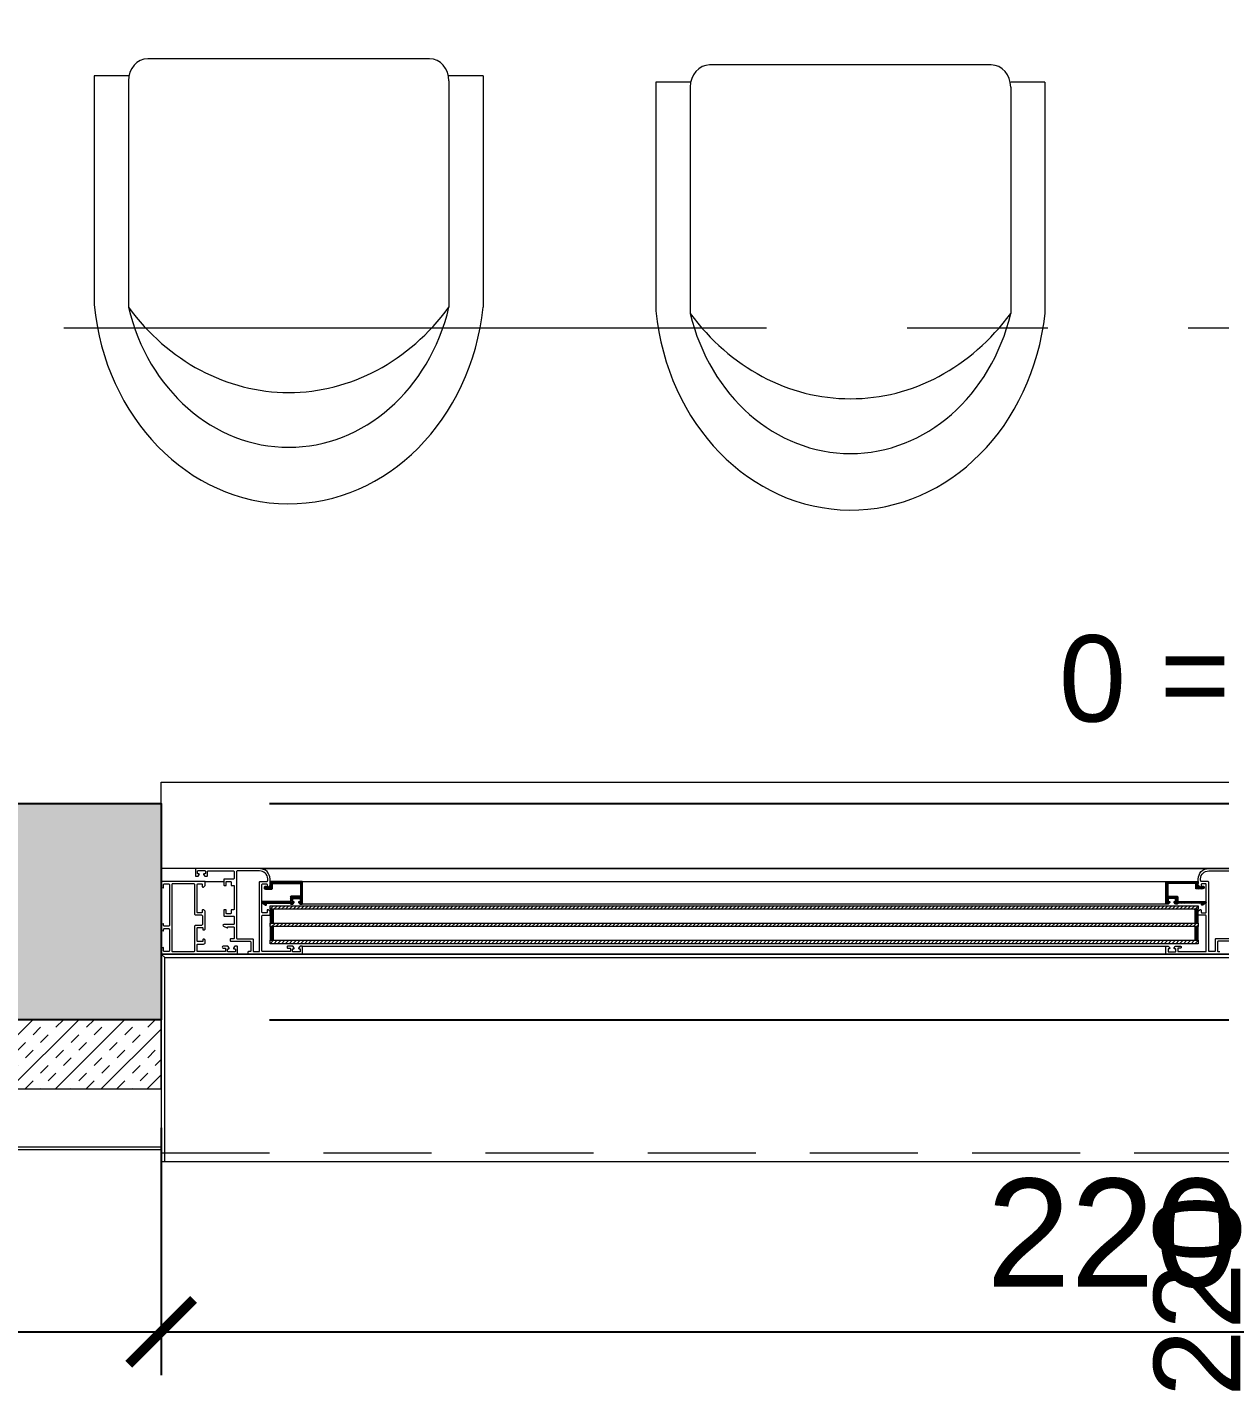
# Model space of a CAD drawing. Header units: centimetres. Extents: x 105417 to 110818, y -55119 to -48326.
# Drawn here: x 107918.9 to 108056.7, y -53546.1 to -53387.6 of the extents above; entities that cross this region are included whole.
import ezdxf

# ---------------------------------------------------------------- set-up
doc = ezdxf.new("R2010")
doc.units = ezdxf.units.CM
doc.header["$LTSCALE"] = 50
doc.header["$MEASUREMENT"] = 0
for name, pattern in [('AXES', [2, 1.25, -0.25, 0.25, -0.25]), ('CACHE', [0.375, 0.25, -0.125]), ('CONTINU', [0])]:
    doc.linetypes.add(name, pattern=pattern)
doc.layers.get('0').update_dxf_attribs({"color": 8})
for name, color, linetype in [('AXES', 10, 'AXES'), ('BETON COUPE', 3, 'CONTINU'), ('BETON TRAME', 252, 'Continuous'), ('COTE 50ème', 1, 'Continuous')]:
    doc.layers.add(name, color=color, linetype=linetype)
for name, color, linetype, lineweight in [('ISOLATION', 252, 'Continuous', 0), ('MACONNERIE COUPE', 7, 'Continuous', 30), ('mobilimi', 8, 'Continuous', 9), ('WD_Corner', 154, 'Continuous', 5), ('WINDOWS', 21, 'Continuous', 5)]:
    doc.layers.add(name, color=color, linetype=linetype, lineweight=lineweight)
doc.styles.add('GENERATED_STYLE_1', font='arial.ttf')
doc.styles.add('RS_TXT_50', font='arial.ttf', dxfattribs={"height": 12.5})
doc.dimstyles.new('RS_50CM_LINEAIRE', dxfattribs={"dimscale": 5, "dimtxt": 12.5, "dimasz": 1.5, "dimexe": 1, "dimexo": 2.5, "dimgap": 1, "dimtad": 1, "dimdec": 1, "dimrnd": 0.5, "dimdsep": 46, "dimtxsty": 'RS_TXT_50', "dimblk1": 'ARCHTICK', "dimblk2": 'ARCHTICK', "dimsah": 1, "dimcen": 2.5, "dimdle": 1, "dimclrt": 4, "dimadec": 0, "dimazin": 2, "dimtfac": 1, "dimtdec": 1, "dimtix": 1, "dimtmove": 2, "dimatfit": 3, "dimfxl": 1, "dimtolj": 1, "dimtzin": 0, "dimarcsym": 0})

# ---------------------------------------------------------------- blocks, each defined once
blk = doc.blocks.new('A$Ceb270309')
at = {"layer": 'AXES', "lineweight": 5, "ltscale": 1.3}
blk.add_line((3195, -2560), (-1985, -2560), dxfattribs=at)
blk = doc.blocks.new('1111')
at = {"layer": 'mobilimi'}
for p, q in [((7498090.66, 4737224.66), (7498067.1, 4737224.66)), ((7498090.66, 4737221.1), (7498090.66, 4737224.66)), ((7498090.15, 4737221.13), (7498066.85, 4737221.13)), ((7498092.44, 4737190.14), (7498092.44, 4737219.13)), ((7498090.15, 4737188.14), (7498066.85, 4737188.14)), ((7498090.66, 4737184.61), (7498090.66, 4737188.14)), ((7498090.66, 4737184.61), (7498066.85, 4737184.61))]:
    blk.add_line(p, q, dxfattribs=at)
for centre, major_axis, start_param, end_param in [((7498069.68, 4737204.62), (-23.08, 0), -1.458692, 1.447759), ((7498071.99, 4737204.63), (-19.57, 0), -1.304651, 1.304651), ((7498082.73, 4737204.63), (24.67, 0), 2.270248, 4.012938), ((7498090.15, 4737219.13), (-2.29, 0), 3.141593, 4.712389), ((7498090.15, 4737190.14), (2.29, 0), 4.712389, 6.283185)]:
    blk.add_ellipse(centre, major_axis=major_axis, ratio=0.87377, start_param=start_param, end_param=end_param, dxfattribs=at)
blk = doc.blocks.new('_ArchTick')
at = {"color": 0, "linetype": 'ByBlock', "const_width": 0.15}
blk.add_lwpolyline([(-0.5, -0.5), (0.5, 0.5)], dxfattribs=at)
blk = doc.blocks.new('*D1023')
at = {"layer": 'COTE 50ème', "color": 0, "lineweight": -2, "ltscale": 0.5, "transparency": 16777216}
for p, q in [((108080.11, -53967.36), (108080.11, -53497.36)), ((107946.85, -53502.36), (108085.11, -53502.36)), ((108072.66, -53962.36), (108085.11, -53962.36))]:
    blk.add_line(p, q, dxfattribs=at)
at = {"layer": 'Defpoints', "color": 0, "ltscale": 0.5, "transparency": 16777216}
for p in [(107934.35, -53502.36), (108080.11, -53502.36), (108060.16, -53962.36)]:
    blk.add_point(p, dxfattribs=at)
at = {"layer": 'COTE 50ème', "color": 0, "lineweight": -2, "ltscale": 0.5, "transparency": 16777216, "xscale": 7.5, "yscale": 7.5, "zscale": 7.5}
for p, rotation in [((108080.11, -53502.36), 90), ((108080.11, -53962.36), 270)]:
    blk.add_blockref('_ArchTick', p, dxfattribs=dict(at, rotation=rotation))
at = {"layer": 'COTE 50ème', "color": 4, "ltscale": 0.5, "transparency": 16777216, "insert": (108068.72, -53732.36), "char_height": 12.5, "attachment_point": 5, "rotation": 90, "style": 'RS_TXT_50'}
blk.add_mtext('\\A1;460', dxfattribs=at)
blk = doc.blocks.new('*D1024')
at = {"layer": 'COTE 50ème', "color": 0, "lineweight": -2, "ltscale": 0.5, "transparency": 16777216}
for p, q in [((108080.11, -53477.36), (108080.11, -53469.86)), ((107946.85, -53477.36), (108085.11, -53477.36)), ((108080.11, -53502.36), (108080.11, -53477.36)), ((107946.85, -53502.36), (108085.11, -53502.36)), ((108080.11, -53502.36), (108080.11, -53509.86))]:
    blk.add_line(p, q, dxfattribs=at)
at = {"layer": 'Defpoints', "color": 0, "ltscale": 0.5, "transparency": 16777216}
for p in [(107934.35, -53477.36), (108080.11, -53477.36), (107934.35, -53502.36)]:
    blk.add_point(p, dxfattribs=at)
at = {"layer": 'COTE 50ème', "color": 0, "lineweight": -2, "ltscale": 0.5, "transparency": 16777216, "xscale": 7.5, "yscale": 7.5, "zscale": 7.5}
for p, rotation in [((108080.11, -53477.36), 270), ((108080.11, -53502.36), 90)]:
    blk.add_blockref('_ArchTick', p, dxfattribs=dict(at, rotation=rotation))
at = {"layer": 'COTE 50ème', "color": 4, "ltscale": 0.5, "transparency": 16777216, "insert": (108068.72, -53489.86), "char_height": 12.5, "attachment_point": 5, "rotation": 90, "style": 'RS_TXT_50'}
blk.add_mtext('\\A1;25', dxfattribs=at)
blk = doc.blocks.new('*D1025')
at = {"layer": 'COTE 50ème', "color": 0, "lineweight": -2, "ltscale": 0.5, "transparency": 16777216}
for p, q in [((108080.11, -53482.36), (108080.11, -53142.36)), ((108059.35, -53147.36), (108085.11, -53147.36)), ((107946.85, -53477.36), (108085.11, -53477.36))]:
    blk.add_line(p, q, dxfattribs=at)
at = {"layer": 'Defpoints', "color": 0, "ltscale": 0.5, "transparency": 16777216}
for p in [(108046.85, -53147.36), (108080.11, -53147.36), (107934.35, -53477.36)]:
    blk.add_point(p, dxfattribs=at)
at = {"layer": 'COTE 50ème', "color": 0, "lineweight": -2, "ltscale": 0.5, "transparency": 16777216, "xscale": 7.5, "yscale": 7.5, "zscale": 7.5}
for p, rotation in [((108080.11, -53147.36), 90), ((108080.11, -53477.36), 270)]:
    blk.add_blockref('_ArchTick', p, dxfattribs=dict(at, rotation=rotation))
at = {"layer": 'COTE 50ème', "color": 4, "ltscale": 0.5, "transparency": 16777216, "insert": (108068.72, -53312.36), "char_height": 12.5, "attachment_point": 5, "rotation": 90, "style": 'RS_TXT_50'}
blk.add_mtext('\\A1;330', dxfattribs=at)
blk = doc.blocks.new('*D1180')
at = {"layer": 'COTE 50ème', "color": 0, "lineweight": -2, "ltscale": 0.5, "transparency": 16777216}
for p, q in [((107253.08, -52052.36), (107253.08, -54127.36)), ((107431.85, -52057.36), (107248.08, -52057.36)), ((108207.94, -54122.36), (107248.08, -54122.36))]:
    blk.add_line(p, q, dxfattribs=at)
at = {"layer": 'Defpoints', "color": 0, "ltscale": 0.5, "transparency": 16777216}
for p in [(107444.35, -52057.36), (107253.08, -54122.36), (108220.44, -54122.36)]:
    blk.add_point(p, dxfattribs=at)
at = {"layer": 'COTE 50ème', "color": 0, "lineweight": -2, "ltscale": 0.5, "transparency": 16777216, "xscale": 7.5, "yscale": 7.5, "zscale": 7.5}
for p, rotation in [((107253.08, -52057.36), 90), ((107253.08, -54122.36), 270)]:
    blk.add_blockref('_ArchTick', p, dxfattribs=dict(at, rotation=rotation))
at = {"layer": 'COTE 50ème', "color": 4, "ltscale": 0.5, "transparency": 16777216, "insert": (107241.69, -53089.86), "char_height": 12.5, "attachment_point": 5, "rotation": 90, "style": 'RS_TXT_50'}
blk.add_mtext('\\A1;2065', dxfattribs=at)
blk = doc.blocks.new('*D1253')
at = {"layer": 'COTE 50ème', "color": 0, "lineweight": -2, "ltscale": 0.5, "transparency": 16777216}
for p, q in [((107859.35, -53514.86), (107859.35, -53543.46)), ((107934.35, -53514.86), (107934.35, -53543.46)), ((107854.35, -53538.46), (107939.35, -53538.46))]:
    blk.add_line(p, q, dxfattribs=at)
at = {"layer": 'Defpoints', "color": 0, "ltscale": 0.5, "transparency": 16777216}
for p in [(107859.35, -53502.36), (107934.35, -53502.36), (107934.35, -53538.46)]:
    blk.add_point(p, dxfattribs=at)
at = {"layer": 'COTE 50ème', "color": 0, "lineweight": -2, "ltscale": 0.5, "transparency": 16777216, "xscale": 7.5, "yscale": 7.5, "zscale": 7.5, "rotation": 180}
blk.add_blockref('_ArchTick', (107859.35, -53538.46), dxfattribs=at)
at = {"layer": 'COTE 50ème', "color": 0, "lineweight": -2, "ltscale": 0.5, "transparency": 16777216, "xscale": 7.5, "yscale": 7.5, "zscale": 7.5}
blk.add_blockref('_ArchTick', (107934.35, -53538.46), dxfattribs=at)
at = {"layer": 'COTE 50ème', "color": 4, "ltscale": 0.5, "transparency": 16777216, "insert": (107896.85, -53527.1), "char_height": 12.5, "attachment_point": 5, "style": 'RS_TXT_50'}
blk.add_mtext('\\A1;75', dxfattribs=at)
blk = doc.blocks.new('*D1254')
at = {"layer": 'COTE 50ème', "color": 0, "lineweight": -2, "ltscale": 0.5, "transparency": 16777216}
for p, q in [((108154.35, -53509.32), (108154.35, -53543.46)), ((107934.35, -53514.86), (107934.35, -53543.46)), ((107929.35, -53538.46), (108159.35, -53538.46))]:
    blk.add_line(p, q, dxfattribs=at)
at = {"layer": 'Defpoints', "color": 0, "ltscale": 0.5, "transparency": 16777216}
for p in [(108154.35, -53496.82), (107934.35, -53502.36), (108154.35, -53538.46)]:
    blk.add_point(p, dxfattribs=at)
at = {"layer": 'COTE 50ème', "color": 0, "lineweight": -2, "ltscale": 0.5, "transparency": 16777216, "xscale": 7.5, "yscale": 7.5, "zscale": 7.5, "rotation": 180}
blk.add_blockref('_ArchTick', (107934.35, -53538.46), dxfattribs=at)
at = {"layer": 'COTE 50ème', "color": 0, "lineweight": -2, "ltscale": 0.5, "transparency": 16777216, "xscale": 7.5, "yscale": 7.5, "zscale": 7.5}
blk.add_blockref('_ArchTick', (108154.35, -53538.46), dxfattribs=at)
at = {"layer": 'COTE 50ème', "color": 4, "ltscale": 0.5, "transparency": 16777216, "insert": (108044.35, -53527.08), "char_height": 12.5, "attachment_point": 5, "style": 'RS_TXT_50'}
blk.add_mtext('\\A1;220', dxfattribs=at)
blk = doc.blocks.new('*D1471')
at = {"layer": 'COTE 50ème', "color": 0, "lineweight": -2, "ltscale": 0.5, "transparency": 16777216}
for p, q in [((107884.35, -53397.36), (107884.35, -53345.36)), ((108214.35, -53439.04), (108214.35, -53345.36)), ((107879.35, -53350.36), (108219.35, -53350.36))]:
    blk.add_line(p, q, dxfattribs=at)
at = {"layer": 'Defpoints', "color": 0, "ltscale": 0.5, "transparency": 16777216}
for p in [(108214.35, -53350.36), (107884.35, -53409.86), (108214.35, -53451.54)]:
    blk.add_point(p, dxfattribs=at)
at = {"layer": 'COTE 50ème', "color": 0, "lineweight": -2, "ltscale": 0.5, "transparency": 16777216, "xscale": 7.5, "yscale": 7.5, "zscale": 7.5, "rotation": 180}
blk.add_blockref('_ArchTick', (107884.35, -53350.36), dxfattribs=at)
at = {"layer": 'COTE 50ème', "color": 0, "lineweight": -2, "ltscale": 0.5, "transparency": 16777216, "xscale": 7.5, "yscale": 7.5, "zscale": 7.5}
blk.add_blockref('_ArchTick', (108214.35, -53350.36), dxfattribs=at)
at = {"layer": 'COTE 50ème', "color": 4, "ltscale": 0.5, "transparency": 16777216, "insert": (108049.35, -53338.97), "char_height": 12.5, "attachment_point": 5, "style": 'RS_TXT_50'}
blk.add_mtext('\\A1;330', dxfattribs=at)

msp = doc.modelspace()

# ---------------------------------------------------------------- hatches: boundary and pattern name
at = {"layer": 'BETON TRAME', "transparency": 33554559}
h = msp.add_hatch(color=256, dxfattribs=at)
h.dxf.hatch_style = 1
h.paths.add_polyline_path([(108774.35, -52797.36), (108809.35, -52797.36), (108809.35, -53338.05), (108774.35, -53338.05), (108774.35, -53272.36), (108314.35, -53272.36), (108314.35, -53338.05), (108279.35, -53338.05), (108279.35, -52797.36), (108314.35, -52797.36), (108314.35, -53232.36), (108524.35, -53232.36), (108524.35, -52902.36), (108564.35, -52902.36), (108564.35, -53232.36), (108774.35, -53232.36)])
h.paths.add_polyline_path([(109644.35, -52847.36), (109644.35, -52797.36), (109509.35, -52797.36), (109509.35, -52847.36)])
h.paths.add_polyline_path([(107579.35, -52847.36), (107579.35, -52797.36), (107444.35, -52797.36), (107444.35, -52847.36)])
h.paths.add_polyline_path([(107579.35, -52107.36), (107579.35, -52057.36), (107444.35, -52057.36), (107444.35, -52107.36)])
h.paths.add_polyline_path([(109509.35, -52057.36), (109509.35, -52107.36), (109644.35, -52107.36), (109644.35, -52057.36)])
h.paths.add_polyline_path([(108814.35, -52107.36), (108814.35, -52057.36), (108704.35, -52057.36), (108704.35, -52107.36)])
h.paths.add_polyline_path([(108384.35, -52107.36), (108384.35, -52057.36), (108274.35, -52057.36), (108274.35, -52107.36)])
h.paths.add_polyline_path([(108409.35, -52057.36), (108384.35, -52057.36), (108384.35, -52562.36), (108409.35, -52562.36)])
h.paths.add_polyline_path([(108704.35, -52057.36), (108679.35, -52057.36), (108679.35, -52562.36), (108704.35, -52562.36)])
h.paths.add_polyline_path([(108214.35, -53762.36), (108239.35, -53762.36), (108239.35, -53702.36), (108214.35, -53702.36)])
h.paths.add_polyline_path([(108874.35, -53762.36), (108849.35, -53762.36), (108849.35, -53702.36), (108874.35, -53702.36)])
h.paths.add_polyline_path([(107754.35, -53397.36), (107884.35, -53397.36), (107884.35, -53422.36), (107754.35, -53422.36)])
h.paths.add_polyline_path([(107444.35, -53422.36), (107574.35, -53422.36), (107574.35, -53397.36), (107444.35, -53397.36)])
h.paths.add_polyline_path([(107859.35, -53477.36), (107934.35, -53477.36), (107934.35, -53502.36), (107859.35, -53502.36)])
h.paths.add_polyline_path([(109234.24, -53477.36), (109154.35, -53477.36), (109154.35, -53502.36), (109234.24, -53502.36)])
h.paths.add_polyline_path([(109334.24, -53397.36), (109209.24, -53397.36), (109209.24, -53422.36), (109334.24, -53422.36)])
h.paths.add_polyline_path([(109644.35, -53422.36), (109514.24, -53422.36), (109514.24, -53397.36), (109644.35, -53397.36)])
h.paths.add_polyline_path([(108556.85, -53762.36), (108556.85, -53702.36), (108531.85, -53702.36), (108531.85, -53762.36)])
at = {"layer": 'ISOLATION', "transparency": 33554687}
h = msp.add_hatch(dxfattribs=at)
h.set_pattern_fill('INSUL', color=256, scale=10, angle=45)
h.paths.add_polyline_path([(107934.35, -53510.36), (107934.35, -53502.36), (107859.35, -53502.36), (107859.35, -53422.36), (107754.35, -53422.36), (107754.35, -53430.36), (107851.35, -53430.36), (107851.35, -53510.36)])
at = {"layer": 'WINDOWS', "transparency": 33554559}
h = msp.add_hatch(dxfattribs=at)
h.set_pattern_fill('ANSI31', color=256, angle=540)
h.set_pattern_definition([(225, (151836.82447, -100193.57516), (0.08838834765, -0.08838834765), [])])
h.paths.add_polyline_path([(107947.31, -53486.58, 0.414214), (107947.22, -53486.68), (107947.22, -53487.14, -0.414214), (107947.12, -53487.24), (107946.39, -53487.24, -1.835735), (107946.53, -53487.01), (107946.99, -53487.01), (107946.99, -53486.6), (107946.94, -53486.36), (107950.61, -53486.36, -0.414214), (107950.67, -53486.42), (107950.67, -53488.92, -0.414214), (107950.61, -53488.98), (107950.41, -53488.98, -0.250765), (107950.36, -53488.95), (107950.23, -53488.79, -0.599022), (107950.28, -53488.7), (107950.41, -53488.7), (107950.41, -53488.33), (107949.55, -53488.33), (107949.55, -53488.7), (107949.68, -53488.7, -0.649779), (107949.72, -53488.79), (107949.59, -53488.96, -0.212283), (107949.55, -53488.98), (107949.34, -53488.98, -0.414214), (107949.29, -53488.92), (107949.29, -53488.89), (107946.54, -53488.89), (107946.54, -53489.02, -0.603122), (107946.4, -53489.09), (107946.04, -53488.85, -0.737396), (107946.1, -53488.68), (107949.29, -53488.68), (107949.29, -53488.18, -0.414214), (107949.38, -53488.08), (107950.45, -53488.08), (107950.45, -53486.68, 0.414214), (107950.35, -53486.58)])
h = msp.add_hatch(dxfattribs=at)
h.set_pattern_fill('ANSI31', color=256, angle=540)
h.set_pattern_definition([(225, (151786.88003, -100193.57086), (0.08838834765, -0.08838834765), [])])
h.paths.add_polyline_path([(108054.2, -53486.36), (108054.25, -53486.36), (108054.25, -53486.6), (108054.2, -53486.6), (108054.2, -53486.95, 0.414214), (108054.25, -53487.01), (108054.62, -53487.01, 0.247394), (108054.67, -53486.98, -1.657435), (108054.8, -53487.23), (108054.06, -53487.23, -0.414214), (108053.97, -53487.14), (108053.97, -53486.67, 0.414214), (108053.88, -53486.58), (108050.84, -53486.58, 0.414214), (108050.74, -53486.67), (108050.74, -53488.02, 0.414214), (108050.8, -53488.08), (108051.81, -53488.08, -0.414214), (108051.9, -53488.17), (108051.9, -53488.62, 0.414214), (108051.96, -53488.68), (108055.09, -53488.68, -0.737396), (108055.14, -53488.85), (108054.79, -53489.09, -0.603122), (108054.64, -53489.01), (108054.64, -53488.94, 0.414214), (108054.59, -53488.88), (108051.9, -53488.88), (108051.9, -53488.92, -0.414214), (108051.84, -53488.97), (108051.64, -53488.97, -0.250765), (108051.59, -53488.95), (108051.46, -53488.78, -0.599022), (108051.51, -53488.69), (108051.58, -53488.69, 0.414214), (108051.64, -53488.64), (108051.64, -53488.38, 0.414214), (108051.58, -53488.32), (108050.84, -53488.32, 0.414214), (108050.78, -53488.38), (108050.78, -53488.64, 0.414214), (108050.84, -53488.69), (108050.91, -53488.69, -0.599022), (108050.96, -53488.78), (108050.83, -53488.95, -0.250765), (108050.78, -53488.97), (108050.57, -53488.97, -0.414214), (108050.52, -53488.92), (108050.52, -53486.41, -0.414214), (108050.57, -53486.36)])
at = {"layer": 'WINDOWS'}
h = msp.add_hatch(dxfattribs=at)
h.set_pattern_fill('ANSI31', color=140, scale=2.5, angle=540)
h.set_pattern_definition([(225, (151786.88003, -100193.77516), (0.2209708691, -0.2209708691), [])])
h.paths.add_polyline_path([(108054.26, -53493.57), (107946.93, -53493.57), (107946.93, -53493.17), (108054.26, -53493.17)])
h.paths.add_polyline_path([(108054.26, -53491.57), (107946.93, -53491.57), (107946.93, -53491.17), (108054.26, -53491.17)])
h.paths.add_polyline_path([(108054.26, -53489.57), (107946.94, -53489.57), (107946.94, -53489.17), (108054.26, -53489.17)])
at = {"layer": 'WINDOWS', "transparency": 33554559}
h = msp.add_hatch(dxfattribs=at)
h.set_pattern_fill('ANSI31', color=140, angle=540)
h.set_pattern_definition([(225, (151803.88003, -100193.77086), (0.08838834765, -0.08838834765), [])])
h.paths.add_polyline_path([(107946.93, -53491.57), (107946.93, -53493.17), (107947.33, -53493.17), (107947.33, -53491.57)])
h.paths.add_polyline_path([(107946.93, -53489.57), (107946.93, -53491.17), (107947.33, -53491.17), (107947.33, -53489.57)])
h.paths.add_polyline_path([(108053.86, -53491.57), (108053.86, -53493.17), (108054.26, -53493.17), (108054.26, -53491.57)])
h.paths.add_polyline_path([(108053.86, -53489.57), (108053.86, -53491.17), (108054.26, -53491.17), (108054.26, -53489.57)])

# ---------------------------------------------------------------- linework, layer by layer
at = {"layer": 'BETON COUPE'}
msp.add_lwpolyline([(107859.35, -53477.36), (107934.35, -53477.36), (107934.35, -53502.36), (107859.35, -53502.36)], close=True, dxfattribs=at)
at = {"layer": 'ISOLATION', "ltscale": 0.5}
msp.add_lwpolyline([(107934.35, -53510.36), (107934.35, -53502.36), (107859.35, -53502.36), (107859.35, -53422.36), (107754.35, -53422.36), (107754.35, -53430.36), (107851.35, -53430.36), (107851.35, -53510.36)], close=True, dxfattribs=at)
at = {"layer": 'WD_Corner', "lineweight": 5, "ltscale": 0.5}
for points in [[(107754.35, -53437.06), (107844.65, -53437.06), (107844.65, -53517.06), (107934.35, -53517.06)], [(107754.35, -53437.36), (107844.35, -53437.36), (107844.35, -53517.36), (107934.35, -53517.36)]]:
    msp.add_lwpolyline(points, dxfattribs=at)
at = {"layer": 'WINDOWS'}
for p, q in [((107945.83, -53484.87), (108055.43, -53484.86)), ((107939.35, -53486.36), (107941.61, -53486.36)), ((107950.61, -53486.36), (108050.57, -53486.36)), ((108050.57, -53488.97), (107950.61, -53488.98)), ((107943.08, -53494.76), (107944.46, -53494.76)), ((107950.61, -53493.86), (108050.58, -53493.86)), ((107950.63, -53494.76), (108050.58, -53494.76))]:
    msp.add_line(p, q, dxfattribs=at)
at = {"layer": 'WINDOWS', "color": 165, "linetype": 'CACHE'}
msp.add_line((107934.35, -53517.76), (108154.35, -53517.76), dxfattribs=at)
at = {"layer": 'WINDOWS', "color": 165}
for points in [[(108154.35, -53484.86), (107934.35, -53484.86), (107934.35, -53474.86), (108154.35, -53474.86)], [(108154.35, -53494.76), (107934.35, -53494.76), (107934.35, -53518.76), (108154.35, -53518.76)], [(107934.75, -53495.16), (108153.95, -53495.16), (108154.35, -53494.76), (107934.35, -53494.76)], [(107934.35, -53494.76), (107934.35, -53518.76), (107934.75, -53518.76), (107934.75, -53495.16)]]:
    msp.add_lwpolyline(points, close=True, dxfattribs=at)
at = {"layer": 'WINDOWS'}
for points in [[(107934.35, -53494.76), (108154.35, -53494.76), (108154.35, -53484.86), (107934.35, -53484.86)], [(107935.62, -53486.64), (107935.57, -53486.7), (107935.57, -53494.42), (107935.62, -53494.48), (107938.16, -53494.48), (107938.22, -53494.42), (107938.22, -53491.49), (107938.31, -53491.4), (107939.06, -53491.4), (107939.15, -53491.31), (107939.15, -53490.37), (107939.06, -53490.28), (107938.31, -53490.28), (107938.22, -53490.19), (107938.22, -53486.7), (107938.16, -53486.64)]]:
    msp.add_lwpolyline(points, close=True, dxfattribs=at)
for points in [[(107938.37, -53484.87, 0.414214), (107938.31, -53484.92), (107938.31, -53485.71, 0.414214), (107938.37, -53485.76), (107938.57, -53485.76, 0.250765), (107938.62, -53485.74), (107938.75, -53485.57, 0.599022), (107938.7, -53485.48), (107938.61, -53485.48, -0.414214), (107938.55, -53485.43), (107938.55, -53485.17, -0.414214), (107938.61, -53485.11), (107939.39, -53485.11, -0.414214), (107939.45, -53485.17), (107939.45, -53485.43, -0.414214), (107939.39, -53485.48), (107939.3, -53485.48, 0.599022), (107939.25, -53485.57), (107939.39, -53485.74, 0.250765), (107939.43, -53485.76), (107939.64, -53485.76, 0.414214), (107939.69, -53485.71), (107939.69, -53485.2, -0.414214), (107939.75, -53485.15), (107942.7, -53485.15, -0.414214), (107942.79, -53485.24), (107942.79, -53485.99, -0.414214), (107942.7, -53486.08), (107941.67, -53486.08, 0.414214), (107941.58, -53486.17), (107941.58, -53486.73, 0.414214), (107941.67, -53486.83), (107941.8, -53486.83, 0.414214), (107941.86, -53486.77), (107941.86, -53486.42, -0.414214), (107941.91, -53486.36), (107942.36, -53486.36, -0.414214), (107942.42, -53486.42), (107942.42, -53486.77, 0.414214), (107942.47, -53486.83), (107942.74, -53486.83, -0.414214), (107942.79, -53486.88), (107942.79, -53489.57, -0.414214), (107942.74, -53489.63), (107942.47, -53489.63, 0.414214), (107942.42, -53489.68), (107942.42, -53490.04, -0.414214), (107942.36, -53490.09), (107941.91, -53490.09, -0.414214), (107941.86, -53490.04), (107941.86, -53489.68, 0.414214), (107941.8, -53489.63), (107941.67, -53489.63, 0.414214), (107941.58, -53489.72), (107941.58, -53490.28, 0.414214), (107941.67, -53490.37), (107942.7, -53490.37, -0.414214), (107942.79, -53490.47), (107942.79, -53491.25, -0.414214), (107942.7, -53491.34), (107941.58, -53491.34, 0.809546), (107941.54, -53491.52), (107941.97, -53491.71, 0.543142), (107942.05, -53491.66, -0.414214), (107942.1, -53491.61), (107942.7, -53491.61, -0.414214), (107942.79, -53491.7), (107942.79, -53492.93, -0.414214), (107942.74, -53492.99), (107942.38, -53492.99, 0.414214), (107942.33, -53493.04), (107942.33, -53493.21, 0.414214), (107942.38, -53493.27), (107944.6, -53493.27, -0.414214), (107944.7, -53493.36), (107944.7, -53494.42, -0.414214), (107944.64, -53494.48), (107944.43, -53494.48, 0.414214), (107944.38, -53494.54), (107944.38, -53494.7, 0.414214), (107944.43, -53494.76), (107950.61, -53494.76, 0.414214), (107950.67, -53494.7), (107950.67, -53493.92, 0.414214), (107950.61, -53493.86), (107950.41, -53493.86, 0.250765), (107950.36, -53493.89), (107950.23, -53494.06, 0.599022), (107950.28, -53494.14), (107950.37, -53494.14, -0.414214), (107950.43, -53494.2), (107950.43, -53494.46, -0.414214), (107950.37, -53494.52), (107949.59, -53494.52, -0.414214), (107949.53, -53494.46), (107949.53, -53494.2, -0.414214), (107949.59, -53494.14), (107949.68, -53494.14, 0.599022), (107949.73, -53494.06), (107949.6, -53493.89, 0.250765), (107949.55, -53493.86), (107948.97, -53493.86, 0.414214), (107948.91, -53493.92), (107948.91, -53494.01, 0.414214), (107948.97, -53494.07), (107949.23, -53494.07, -0.414214), (107949.29, -53494.13), (107949.29, -53494.42, -0.414214), (107949.23, -53494.48), (107946.06, -53494.48, -0.414214), (107946, -53494.42), (107946, -53490.34, -0.414214), (107946.06, -53490.28), (107946.88, -53490.28, 0.414214), (107946.94, -53490.22), (107946.94, -53489.84, 0.198912), (107946.92, -53489.8), (107946.77, -53489.64, 0.198912), (107946.73, -53489.63), (107946.66, -53489.63, 0.414214), (107946.6, -53489.68), (107946.6, -53489.91, -0.414214), (107946.51, -53490), (107946.1, -53490, -0.414214), (107946, -53489.91), (107946, -53486.73, -0.414214), (107946.1, -53486.64), (107946.51, -53486.64, -0.414214), (107946.6, -53486.73), (107946.6, -53486.96, 0.414214), (107946.66, -53487.01), (107946.73, -53487.01, 0.198912), (107946.77, -53487), (107946.92, -53486.84, 0.198912), (107946.94, -53486.8), (107946.94, -53486.08, 0.414214), (107945.72, -53484.87)], [(107946.56, -53486.36, 0.414214), (107946.66, -53486.27), (107946.66, -53486.04), (107946.66, -53486.04, 0.414214), (107945.72, -53485.15), (107943.13, -53485.15, 0.414214), (107943.07, -53485.2), (107943.07, -53492.93, 0.414214), (107943.13, -53492.99), (107944.88, -53492.99, -0.414214), (107944.98, -53493.08), (107944.98, -53494.39, 0.414214), (107945.07, -53494.48), (107945.63, -53494.48, 0.414214), (107945.72, -53494.39), (107945.72, -53486.45, -0.414214), (107945.82, -53486.36)], [(108054.63, -53486.36, -0.414214), (108054.54, -53486.26), (108054.54, -53486.04), (108054.54, -53486.04, -0.414214), (108055.47, -53485.14), (108058.06, -53485.14, -0.414214), (108058.12, -53485.2), (108058.12, -53492.93, -0.414214), (108058.06, -53492.98), (108056.31, -53492.98, 0.414214), (108056.22, -53493.08), (108056.22, -53494.38, -0.414214), (108056.12, -53494.48), (108055.56, -53494.48, -0.414214), (108055.47, -53494.38), (108055.47, -53486.45, 0.414214), (108055.38, -53486.36)], [(107939.35, -53491.94), (107939.42, -53491.88, 0.198912), (107939.43, -53491.84), (107939.43, -53489.84, 0.198912), (107939.42, -53489.8), (107939.26, -53489.64, 0.198912), (107939.22, -53489.63), (107939.15, -53489.63, 0.414214), (107939.1, -53489.68), (107939.1, -53489.87, -0.340481), (107939, -53490), (107938.59, -53490, -0.414214), (107938.5, -53489.91), (107938.5, -53486.73, -0.414214), (107938.59, -53486.64), (107939, -53486.64, -0.414214), (107939.1, -53486.73), (107939.1, -53486.96, 0.414214), (107939.15, -53487.01), (107939.22, -53487.01, 0.198912), (107939.26, -53487), (107939.42, -53486.84, 0.198912), (107939.43, -53486.8), (107939.43, -53486.42, 0.414214), (107939.38, -53486.36), (107934.41, -53486.36, 0.414214), (107934.35, -53486.42), (107934.35, -53486.99, 0.322823), (107934.39, -53487.05), (107934.56, -53487.1, 0.511918), (107934.63, -53487.05), (107934.63, -53486.73, -0.414214), (107934.73, -53486.64), (107935.19, -53486.64, -0.414214), (107935.29, -53486.73), (107935.29, -53491.44, -0.414214), (107935.19, -53491.53), (107934.73, -53491.53, -0.414214), (107934.63, -53491.44), (107934.63, -53491.31, 0.511918), (107934.56, -53491.25), (107934.39, -53491.31, 0.322823), (107934.35, -53491.36), (107934.35, -53491.98, 0.322823), (107934.39, -53492.03), (107934.56, -53492.09, 0.511918), (107934.63, -53492.03), (107934.63, -53491.9, -0.414214), (107934.73, -53491.81), (107935.19, -53491.81, -0.414214), (107935.29, -53491.9), (107935.29, -53494.39, -0.414214), (107935.19, -53494.48), (107934.73, -53494.48, -0.414214), (107934.63, -53494.39), (107934.63, -53494.07, 0.511918), (107934.56, -53494.02), (107934.39, -53494.07, 0.322823), (107934.35, -53494.13), (107934.35, -53494.7, 0.414214), (107934.41, -53494.76), (107943.11, -53494.76, 0.414214), (107943.17, -53494.7), (107943.17, -53493.92, 0.414214), (107943.11, -53493.86), (107942.87, -53493.86, 0.250765), (107942.82, -53493.89), (107942.71, -53494.06, 0.599022), (107942.75, -53494.14), (107942.87, -53494.14, -0.414214), (107942.92, -53494.2), (107942.92, -53494.46, -0.414214), (107942.87, -53494.52), (107942.08, -53494.52, -0.414214), (107942.03, -53494.46), (107942.03, -53494.2, -0.414214), (107942.08, -53494.14), (107942.16, -53494.14, 0.599022), (107942.2, -53494.06), (107942.09, -53493.89, 0.250765), (107942.05, -53493.86), (107941.51, -53493.86, 1), (107941.51, -53494.07), (107941.73, -53494.07, -0.414214), (107941.78, -53494.13), (107941.78, -53494.42, -0.414214), (107941.73, -53494.48), (107938.55, -53494.48, -0.414214), (107938.5, -53494.42), (107938.5, -53493.7, -0.414214), (107938.59, -53493.6), (107939.25, -53493.6, 0.414214), (107939.43, -53493.42), (107939.43, -53493.16, 0.198912), (107939.42, -53493.12), (107939.35, -53493.06, 0.198912), (107939.32, -53493.04), (107939.21, -53493.04, 0.414214), (107939.15, -53493.1), (107939.15, -53493.27, -0.414214), (107939.1, -53493.32), (107938.59, -53493.32, -0.414214), (107938.5, -53493.23), (107938.5, -53491.77, -0.414214), (107938.59, -53491.68), (107939.1, -53491.68, -0.414214), (107939.15, -53491.74), (107939.15, -53491.9, 0.414214), (107939.21, -53491.96), (107939.32, -53491.96, 0.198912)], [(107946.99, -53486.6), (107946.99, -53486.96, -0.414214), (107946.94, -53487.01), (107946.56, -53487.01, -0.247394), (107946.52, -53486.99, 1.657435), (107946.39, -53487.24), (107947.12, -53487.24, 0.414214), (107947.22, -53487.14), (107947.22, -53486.68, -0.414214), (107947.31, -53486.58), (107950.35, -53486.58, -0.414214), (107950.45, -53486.68), (107950.45, -53488.03, -0.414214), (107950.39, -53488.08), (107949.38, -53488.08, 0.414214), (107949.29, -53488.18), (107949.29, -53488.62, -0.414214), (107949.23, -53488.68), (107946.1, -53488.68, 0.737396), (107946.04, -53488.85), (107946.4, -53489.09, 0.603122), (107946.54, -53489.02), (107946.54, -53488.94, -0.414214), (107946.6, -53488.89), (107949.29, -53488.89), (107949.29, -53488.92, 0.414214), (107949.34, -53488.98), (107949.55, -53488.98, 0.250765), (107949.6, -53488.95), (107949.73, -53488.79, 0.599022), (107949.68, -53488.7), (107949.61, -53488.7, -0.414214), (107949.55, -53488.64), (107949.55, -53488.38, -0.414214), (107949.61, -53488.33), (107950.35, -53488.33, -0.414214), (107950.41, -53488.38), (107950.41, -53488.64, -0.414214), (107950.35, -53488.7), (107950.28, -53488.7, 0.599022), (107950.23, -53488.79), (107950.36, -53488.95, 0.250765), (107950.41, -53488.98), (107950.61, -53488.98, 0.414214), (107950.67, -53488.92), (107950.67, -53486.42, 0.414214), (107950.61, -53486.36), (107946.99, -53486.36), (107946.94, -53486.36), (107946.94, -53486.6)], [(108054.2, -53486.6), (108054.2, -53486.95, 0.414214), (108054.25, -53487.01), (108054.62, -53487.01, 0.247394), (108054.67, -53486.98, -1.657435), (108054.8, -53487.23), (108054.06, -53487.23, -0.414214), (108053.97, -53487.14), (108053.97, -53486.67, 0.414214), (108053.88, -53486.58), (108050.84, -53486.58, 0.414214), (108050.74, -53486.67), (108050.74, -53488.02, 0.414214), (108050.8, -53488.08), (108051.81, -53488.08, -0.414214), (108051.9, -53488.17), (108051.9, -53488.62, 0.414214), (108051.96, -53488.68), (108055.09, -53488.68, -0.737396), (108055.14, -53488.85), (108054.79, -53489.09, -0.603122), (108054.64, -53489.01), (108054.64, -53488.94, 0.414214), (108054.59, -53488.88), (108051.9, -53488.88), (108051.9, -53488.92, -0.414214), (108051.84, -53488.97), (108051.64, -53488.97, -0.250765), (108051.59, -53488.95), (108051.46, -53488.78, -0.599022), (108051.51, -53488.69), (108051.58, -53488.69, 0.414214), (108051.64, -53488.64), (108051.64, -53488.38, 0.414214), (108051.58, -53488.32), (108050.84, -53488.32, 0.414214), (108050.78, -53488.38), (108050.78, -53488.64, 0.414214), (108050.84, -53488.69), (108050.91, -53488.69, -0.599022), (108050.96, -53488.78), (108050.83, -53488.95, -0.250765), (108050.78, -53488.97), (108050.57, -53488.97, -0.414214), (108050.52, -53488.92), (108050.52, -53486.41, -0.414214), (108050.57, -53486.36), (108054.2, -53486.36), (108054.25, -53486.36), (108054.25, -53486.6)]]:
    msp.add_lwpolyline(points, format="xyb", close=True, dxfattribs=at)
for points in [[(108056.76, -53494.76), (108050.58, -53494.76, -0.414214), (108050.52, -53494.7), (108050.52, -53493.92, -0.414214), (108050.58, -53493.86), (108050.78, -53493.86, -0.250765), (108050.83, -53493.88), (108050.96, -53494.05, -0.599022), (108050.91, -53494.14), (108050.82, -53494.14, 0.414214), (108050.77, -53494.2), (108050.77, -53494.46, 0.414214), (108050.82, -53494.51), (108051.61, -53494.51, 0.414214), (108051.66, -53494.46), (108051.66, -53494.2, 0.414214), (108051.61, -53494.14), (108051.51, -53494.14, -0.599022), (108051.47, -53494.05), (108051.6, -53493.88, -0.250765), (108051.64, -53493.86), (108052.22, -53493.86, -0.414214), (108052.28, -53493.92), (108052.28, -53494.01, -0.414214), (108052.22, -53494.07), (108051.96, -53494.07, 0.414214), (108051.9, -53494.12), (108051.9, -53494.42, 0.414214), (108051.96, -53494.48), (108055.13, -53494.48, 0.414214), (108055.19, -53494.42), (108055.19, -53490.33, 0.414214), (108055.13, -53490.28), (108054.31, -53490.28, -0.414214), (108054.26, -53490.22), (108054.26, -53489.83, -0.198912), (108054.27, -53489.79), (108054.43, -53489.64, -0.198912), (108054.47, -53489.62), (108054.54, -53489.62, -0.414214), (108054.59, -53489.68), (108054.59, -53489.9, 0.414214), (108054.69, -53490), (108055.1, -53490, 0.414214), (108055.19, -53489.9), (108055.19, -53486.73, 0.414214), (108055.1, -53486.64), (108054.69, -53486.64, 0.414214), (108054.59, -53486.73), (108054.59, -53486.95, -0.414214), (108054.54, -53487.01), (108054.47, -53487.01, -0.198912), (108054.43, -53486.99), (108054.27, -53486.84, -0.198912), (108054.26, -53486.8), (108054.26, -53486.08, -0.414214), (108055.47, -53484.86), (108062.82, -53484.86, -0.414214)], [(108058.81, -53493.26), (108056.59, -53493.26, 0.414214), (108056.5, -53493.36), (108056.5, -53494.42, 0.414214), (108056.55, -53494.48), (108056.76, -53494.48, -0.414214)]]:
    msp.add_lwpolyline(points, format="xyb", dxfattribs=at)
at = {"layer": 'WINDOWS', "color": 140}
for points in [[(107946.93, -53489.57), (107946.93, -53491.17), (107947.33, -53491.17), (107947.33, -53489.57)], [(108054.26, -53489.57), (107946.94, -53489.57), (107946.94, -53489.17), (108054.26, -53489.17)], [(108053.86, -53489.57), (108053.86, -53491.17), (108054.26, -53491.17), (108054.26, -53489.57)], [(108054.26, -53491.57), (107946.93, -53491.57), (107946.93, -53491.17), (108054.26, -53491.17)], [(107946.93, -53491.57), (107946.93, -53493.17), (107947.33, -53493.17), (107947.33, -53491.57)], [(108053.86, -53491.57), (108053.86, -53493.17), (108054.26, -53493.17), (108054.26, -53491.57)], [(108054.26, -53493.57), (107946.93, -53493.57), (107946.93, -53493.17), (108054.26, -53493.17)]]:
    msp.add_lwpolyline(points, close=True, dxfattribs=at)

# ---------------------------------------------------------------- block references
at = {"layer": 'MACONNERIE COUPE', "lineweight": 5, "ltscale": 0.5}
msp.add_blockref('A$Ceb270309', (107539.35, -50862.36), dxfattribs=at)
at = {"layer": 'mobilimi', "xscale": 1.123327195006823, "yscale": 1.123327195006823, "zscale": 1.123327195006823, "rotation": 90.00000000000001}
for p in [(5429379.88, -8476202.33), (5429444.84, -8476203.05)]:
    msp.add_blockref('1111', p, dxfattribs=at)

# ---------------------------------------------------------------- texts
at = {"layer": 'WINDOWS', "color": 165, "char_height": 10, "style": 'GENERATED_STYLE_1'}
for s, insert, attachment_point, rotation in [('\\A1;\\pt0;P{\\H0.6x;neto}= 0', (108038.14, -53457.72), 9, 180), ('\\A1;\\pt0;220{\\H0.66x;\\S^  ;}', (108049.12, -53545.98), 1, 90)]:
    msp.add_mtext(s, dxfattribs=dict(at, insert=insert, attachment_point=attachment_point, rotation=rotation))

# ---------------------------------------------------------------- dimensions: what is measured, and where the dimension line sits
at = {"layer": 'COTE 50ème', "ltscale": 0.5}
for base, p1, p2, picture, middle in [((107253.08, -54122.36), (107444.35, -52057.36), (108220.44, -54122.36), '*D1180', (107241.69, -53089.86)), ((108080.11, -53147.36), (107934.35, -53477.36), (108046.85, -53147.36), '*D1025', (108068.72, -53312.36)), ((108080.11, -53477.36), (107934.35, -53502.36), (107934.35, -53477.36), '*D1024', (108068.72, -53489.86)), ((108080.11, -53502.36), (108060.16, -53962.36), (107934.35, -53502.36), '*D1023', (108068.72, -53732.36))]:
    dim = msp.add_linear_dim(base=base, p1=p1, p2=p2, angle=90, dimstyle='RS_50CM_LINEAIRE', dxfattribs=at)
    dim.commit()
    dim.dimension.update_dxf_attribs({"geometry": picture, "text_midpoint": middle})
for base, p1, p2, picture, middle in [((108214.35, -53350.36), (107884.35, -53409.86), (108214.35, -53451.54), '*D1471', (108049.35, -53338.97)), ((108154.35, -53538.46), (107934.35, -53502.36), (108154.35, -53496.82), '*D1254', (108044.35, -53527.08)), ((107934.35, -53538.46), (107859.35, -53502.36), (107934.35, -53502.36), '*D1253', (107896.85, -53527.1))]:
    dim = msp.add_linear_dim(base=base, p1=p1, p2=p2, dimstyle='RS_50CM_LINEAIRE', dxfattribs=at)
    dim.commit()
    dim.dimension.update_dxf_attribs({"geometry": picture, "text_midpoint": middle})

doc.saveas('drawing.dxf')
